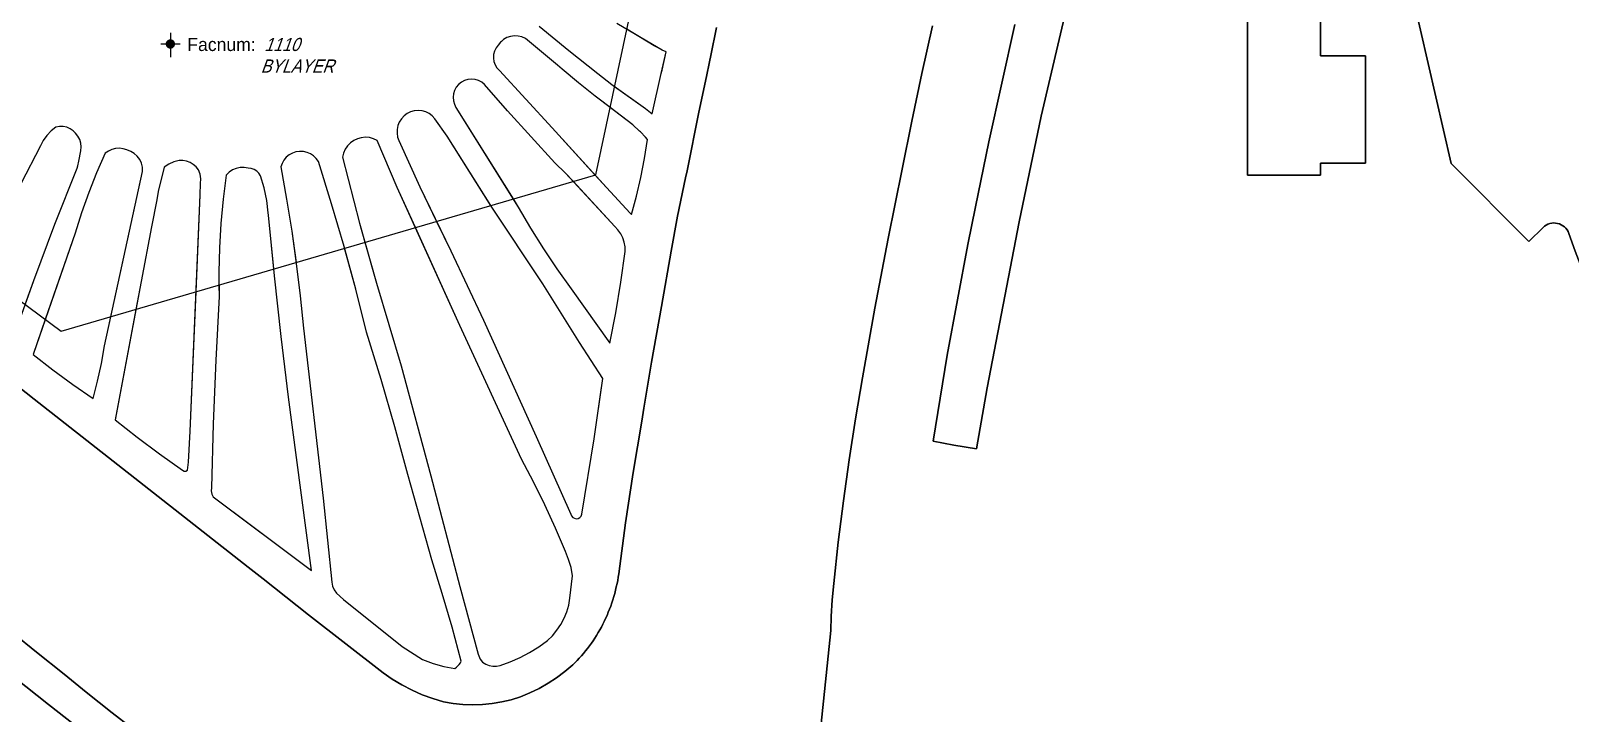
# Model space of a CAD drawing. Header units: inches. Extents: x 1273557 to 1282364, y 239587 to 246310.
# Drawn here: x 1277586.6 to 1278078.4, y 240312.3 to 240530.3 of the extents above; entities that cross this region are included whole.
import ezdxf
from ezdxf.enums import TextEntityAlignment as Align

# ---------------------------------------------------------------- set-up
doc = ezdxf.new("R2010")
doc.units = ezdxf.units.IN
doc.header["$MEASUREMENT"] = 0
for name, color, linetype in [('GRASS', 3, 'Continuous'), ('PATH', 253, 'Continuous'), ('PATH-ISLAND', 252, 'Continuous'), ('PRKG-DATA', 255, 'Continuous'), ('PRKG-UW', 6, 'Continuous'), ('PRKG-UW-UG', 30, 'Continuous'), ('STREET-NONUW', 4, 'Continuous'), ('STREET-UW', 50, 'Continuous')]:
    doc.layers.add(name, color=color, linetype=linetype)
doc.styles.add('SS_LITE', font='FRABK.TTF', dxfattribs={"height": 16})

# ---------------------------------------------------------------- blocks, each defined once
blk = doc.blocks.new('*U8')
for p, q in [((-3.08, 0), (3.08, 0)), ((0, 3.55), (0, -4.2))]:
    blk.add_line(p, q)
at = {"const_width": 1.5}
blk.add_lwpolyline([(-0.75, 0, 1), (0.75, 0, 1)], format="xyb", close=True, dxfattribs=at)
at = {"layer": 'PRKG-DATA', "color": 1, "style": 'SS_LITE'}
blk.add_text('Facnum:', height=4.2, dxfattribs=at).set_placement((27.26, -2.25), align=Align.RIGHT)
at = {"layer": 'PRKG-DATA', "color": 7, "style": 'SS_LITE', "oblique": 20, "width": 0.9, "flags": 8}
for tag, p in [('FACNUM', (29.98, -2.25)), ('OBJECT', (28.84, -9.16))]:
    blk.add_attdef(tag, p, '', height=4.2, dxfattribs=at)

msp = doc.modelspace()

# ---------------------------------------------------------------- linework, layer by layer
at = {"layer": 'GRASS'}
for points in [[(1277768.61, 240508.19), (1277766.89, 240509.45), (1277761.53, 240513.66), (1277756.31, 240518.05), (1277754.88, 240519.31), (1277744.63, 240527.84), (1277743.5, 240528.35), (1277742.3, 240528.64), (1277741.07, 240528.69), (1277739.84, 240528.52), (1277738.67, 240528.11), (1277737.6, 240527.5), (1277736.66, 240526.7), (1277735.89, 240525.73), (1277735.21, 240524.83), (1277734.72, 240523.8), (1277734.44, 240522.71), (1277734.38, 240521.57), (1277734.54, 240520.45), (1277734.93, 240519.39), (1277735.51, 240518.42), (1277736.28, 240517.58), (1277753.1, 240499.28), (1277770.5, 240480.19), (1277778.07, 240472.01), (1277778.5, 240471.58), (1277780.13, 240477.5), (1277781.52, 240483.47), (1277782.69, 240489.5), (1277783.63, 240495.56), (1277782.91, 240496.31), (1277782.91, 240496.3), (1277781.31, 240497.99), (1277781.03, 240498.25), (1277778.86, 240500.26)], [(1277746.21, 240467.25), (1277750.34, 240460.67), (1277754.66, 240454.2), (1277759.17, 240447.87), (1277771.53, 240430.52), (1277773.43, 240440.23), (1277775.09, 240449.99), (1277776.51, 240459.79), (1277776.45, 240461.28), (1277776.17, 240462.74), (1277775.7, 240464.15), (1277775.03, 240465.48), (1277774.17, 240466.7), (1277773.16, 240467.79), (1277757.42, 240484.83), (1277753.99, 240488.16), (1277738.84, 240504.75), (1277731.52, 240513.16), (1277730.63, 240513.88), (1277729.62, 240514.42), (1277728.52, 240514.75), (1277727.38, 240514.86), (1277726.24, 240514.75), (1277725.14, 240514.43), (1277724.13, 240513.89), (1277723.24, 240513.17), (1277722.51, 240512.29), (1277721.96, 240511.28), (1277721.61, 240510.19), (1277721.49, 240509.05), (1277721.58, 240507.91), (1277721.9, 240506.81), (1277722.42, 240505.79), (1277742.29, 240473.96)], [(1277731.17, 240437.81), (1277748.08, 240400.72), (1277759.12, 240375.88), (1277759.33, 240375.31), (1277759.71, 240374.84), (1277760.24, 240374.53), (1277760.84, 240374.42), (1277761.44, 240374.52), (1277761.97, 240374.81), (1277762.37, 240375.27), (1277762.59, 240375.84), (1277766.59, 240399.95), (1277769.29, 240419.25), (1277761.92, 240430.7), (1277750.14, 240449.5), (1277733.64, 240474.27), (1277719.57, 240496.62), (1277715.7, 240502.22), (1277714.86, 240503.12), (1277713.86, 240503.85), (1277712.75, 240504.39), (1277711.57, 240504.72), (1277710.34, 240504.82), (1277709.11, 240504.71), (1277707.92, 240504.38), (1277706.82, 240503.83), (1277705.83, 240503.1), (1277704.99, 240502.2), (1277704.32, 240501.16), (1277703.86, 240500.02), (1277703.61, 240498.81), (1277703.58, 240497.58), (1277703.77, 240496.36), (1277704.18, 240495.2), (1277710.91, 240480.4), (1277720.73, 240460.03)], [(1277703.63, 240480.23), (1277697.26, 240495.28), (1277696.07, 240495.83), (1277694.8, 240496.16), (1277693.49, 240496.27), (1277692.18, 240496.14), (1277690.92, 240495.79), (1277689.74, 240495.22), (1277688.67, 240494.46), (1277687.75, 240493.52), (1277687.01, 240492.44), (1277686.47, 240491.24), (1277686.15, 240489.97), (1277691.6, 240468.81), (1277697.05, 240449.72), (1277704.91, 240423.27), (1277714.35, 240388.1), (1277723.7, 240352.76), (1277729.49, 240331.15), (1277730.12, 240329.48), (1277730.94, 240328.62), (1277731.92, 240327.94), (1277733.02, 240327.48), (1277734.19, 240327.25), (1277735.38, 240327.26), (1277736.54, 240327.52), (1277739.77, 240328.67), (1277742.91, 240330.05), (1277745.95, 240331.64), (1277748.87, 240333.45), (1277751.65, 240335.45), (1277753.25, 240337.02), (1277754.68, 240338.75), (1277755.92, 240340.61), (1277756.97, 240342.6), (1277757.81, 240344.68), (1277758.43, 240346.83), (1277758.82, 240349.04), (1277759.69, 240356.2), (1277759.16, 240358.84), (1277758.39, 240361.42), (1277757.38, 240363.91), (1277754.19, 240371.43), (1277750.79, 240378.87), (1277747.19, 240386.21), (1277743.39, 240393.44), (1277723.66, 240436.18)], [(1277587.37, 240426.86), (1277593.6, 240422.01), (1277599.98, 240417.34), (1277606.48, 240412.85), (1277607.94, 240418.39), (1277609.17, 240423.99), (1277610.18, 240429.63), (1277622.25, 240485.31), (1277622.29, 240486.69), (1277621.96, 240487.96), (1277621.39, 240489.15), (1277620.61, 240490.21), (1277619.64, 240491.1), (1277618.51, 240491.78), (1277617.28, 240492.24), (1277616.12, 240492.61), (1277614.91, 240492.76), (1277613.69, 240492.69), (1277612.51, 240492.39), (1277611.4, 240491.88), (1277610.4, 240491.18), (1277607.62, 240484.95), (1277605.09, 240478.61), (1277602.8, 240472.18), (1277600.76, 240465.67)], [(1277690.38, 240447.72), (1277686.65, 240461.39), (1277682.68, 240474.99), (1277678.47, 240488.52), (1277677.78, 240489.5), (1277676.93, 240490.33), (1277675.93, 240491), (1277674.83, 240491.47), (1277673.67, 240491.74), (1277672.47, 240491.79), (1277671.29, 240491.62), (1277670.16, 240491.24), (1277669.11, 240490.65), (1277668.19, 240489.89), (1277667.42, 240488.97), (1277666.84, 240487.93), (1277666.45, 240486.8), (1277668.31, 240476.56), (1277669.96, 240466.29), (1277671.41, 240455.99), (1277672.66, 240445.66), (1277673.69, 240435.31), (1277679.97, 240381), (1277682.77, 240354.11), (1277682.99, 240352.82), (1277683.5, 240351.63), (1277684.29, 240350.59), (1277686.47, 240348.59), (1277705.24, 240333.61), (1277711.75, 240329.38), (1277715.1, 240328.16), (1277718.54, 240327.23), (1277722.04, 240326.58), (1277722.56, 240326.95), (1277723.03, 240327.38), (1277723.46, 240327.85), (1277723.84, 240328.36), (1277724.12, 240328.84), (1277721.18, 240339.7), (1277718.03, 240350.5), (1277714.66, 240361.24), (1277707, 240388.55), (1277702.86, 240403.76), (1277698.48, 240418.91), (1277693.87, 240433.99)], [(1277621.81, 240450.15), (1277613.53, 240406.01), (1277620.57, 240400.46), (1277627.75, 240395.09), (1277635.08, 240389.92), (1277635.56, 240389.6), (1277636.14, 240389.58), (1277636.64, 240389.87), (1277636.95, 240392.51), (1277637.51, 240402.41), (1277640.72, 240477.91), (1277640.84, 240481.55), (1277640.89, 240483.04), (1277640.65, 240484.51), (1277640.13, 240485.91), (1277639.38, 240486.83), (1277638.48, 240487.61), (1277637.46, 240488.22), (1277636.35, 240488.65), (1277635.18, 240488.87), (1277633.99, 240488.89), (1277632.29, 240488.42), (1277630.69, 240487.7), (1277629.23, 240486.72), (1277627.32, 240478.99), (1277626.86, 240476.34), (1277625.12, 240467.69)], [(1277646.72, 240445.41), (1277645.68, 240425.05), (1277644.87, 240404.67), (1277644.27, 240384.29), (1277644.18, 240383.29), (1277644.38, 240382.3), (1277644.86, 240381.41), (1277676.3, 240357.87), (1277671.47, 240393.93), (1277668.95, 240413.26), (1277666.61, 240432.62), (1277664.48, 240452), (1277662.53, 240471.4), (1277662.46, 240472.09), (1277661.97, 240476.11), (1277661.15, 240480.08), (1277660.01, 240483.97), (1277659.48, 240484.81), (1277658.78, 240485.5), (1277657.94, 240486.03), (1277657, 240486.35), (1277656.02, 240486.45), (1277654.74, 240486.66), (1277653.45, 240486.63), (1277652.18, 240486.35), (1277650.99, 240485.83), (1277649.92, 240485.1), (1277649.01, 240484.18), (1277648.06, 240476.46), (1277647.35, 240468.72), (1277646.89, 240460.96), (1277646.68, 240453.18)]]:
    msp.add_lwpolyline(points, close=True, dxfattribs=at)
for points in [[(1277749.02, 240531.83), (1277758.43, 240524.03), (1277767.76, 240516.67), (1277767.76, 240516.67), (1277767.76, 240516.67), (1277772.24, 240513.13), (1277782.91, 240505.52), (1277784.54, 240504.24), (1277785.06, 240503.82), (1277788, 240516.62), (1277788, 240516.62), (1277788, 240516.62), (1277789.6, 240523.58), (1277788.26, 240524.16), (1277788.26, 240524.16), (1277786.96, 240524.84), (1277773.84, 240532.67)], [(1277581.06, 240432.36), (1277587.54, 240450.47), (1277594.31, 240468.48), (1277601.39, 240486.37), (1277601.59, 240487.15), (1277601.99, 240488.65), (1277602.62, 240491.97), (1277602.71, 240493.18), (1277602.57, 240494.39), (1277602.22, 240495.55), (1277601.66, 240496.62), (1277600.91, 240497.58), (1277600.08, 240498.38), (1277599.12, 240499.02), (1277598.06, 240499.46), (1277596.93, 240499.7), (1277595.78, 240499.72), (1277594.64, 240499.53), (1277593.08, 240498.32), (1277591.71, 240496.9), (1277590.56, 240495.29), (1277589.67, 240493.54), (1277583.45, 240481.46)], [(1277613.76, 240298.23), (1277592.27, 240315), (1277559.51, 240340.96)]]:
    msp.add_lwpolyline(points, dxfattribs=at)
at = {"layer": 'PATH'}
for points in [[(1277900.94, 240532.32), (1277892.59, 240494.82), (1277888.36, 240474.02), (1277885.96, 240461.99), (1277879.36, 240426.71), (1277874.9, 240399.18), (1277881.45, 240397.93), (1277888.73, 240396.73), (1277892.14, 240416.19), (1277902.34, 240469.27), (1277909.34, 240503.02), (1277926.59, 240576.58)], [(1277975.24, 240550.42), (1277975.24, 240484.17), (1277998.64, 240484.17), (1277998.64, 240488.01), (1278012.94, 240488.01), (1278012.94, 240522.3), (1277998.64, 240522.3), (1277998.64, 240550.42)], [(1277551.89, 240440.86), (1277587.66, 240412.58), (1277622.8, 240385.03), (1277656.08, 240358.9), (1277660.79, 240355.21), (1277675.29, 240343.69), (1277699.11, 240325.18), (1277702.08, 240323.14), (1277705.17, 240321.29), (1277708.37, 240319.63), (1277711.66, 240318.16), (1277715.03, 240316.91), (1277718.48, 240315.86), (1277721.55, 240315.35), (1277724.64, 240315.04), (1277727.75, 240314.94), (1277730.86, 240315.04), (1277733.96, 240315.34), (1277737.03, 240315.86), (1277740.06, 240316.57), (1277743.03, 240317.48), (1277746.05, 240318.74), (1277748.98, 240320.19), (1277751.82, 240321.81), (1277754.55, 240323.61), (1277757.17, 240325.58), (1277759.73, 240327.76), (1277760.39, 240328.41), (1277761.11, 240329.13), (1277761.81, 240329.86), (1277762.5, 240330.62), (1277763.16, 240331.38), (1277763.81, 240332.16), (1277764.45, 240332.96), (1277765.07, 240333.77), (1277765.66, 240334.59), (1277766.24, 240335.43), (1277766.81, 240336.27), (1277767.35, 240337.13), (1277767.88, 240338.01), (1277768.38, 240338.89), (1277768.87, 240339.78), (1277769.33, 240340.69), (1277769.78, 240341.6), (1277770.23, 240342.56), (1277770.67, 240343.53), (1277771.08, 240344.51), (1277771.47, 240345.5), (1277771.85, 240346.5), (1277772.2, 240347.5), (1277772.53, 240348.51), (1277772.84, 240349.53), (1277773.13, 240350.55), (1277773.4, 240351.58), (1277773.64, 240352.62), (1277773.87, 240353.66), (1277774.07, 240354.7), (1277774.25, 240355.75), (1277774.41, 240356.8), (1277776.54, 240373.06), (1277779, 240389.22), (1277781.78, 240405.54), (1277782.47, 240409.7), (1277784.89, 240424.38), (1277788.05, 240442.23), (1277791.21, 240459.85), (1277793.18, 240471.05), (1277795.77, 240483.33), (1277796.24, 240485.56), (1277800, 240504.3), (1277802.4, 240515.67), (1277803.39, 240520.34), (1277803.82, 240522.38), (1277805.67, 240531.32)], [(1277559.51, 240340.96), (1277592.27, 240315), (1277613.76, 240298.23)], [(1277624.73, 240302.97), (1277612.61, 240312.43), (1277604.25, 240318.96), (1277597.25, 240324.7), (1277588.37, 240331.75), (1277581.05, 240337.76)]]:
    msp.add_lwpolyline(points, dxfattribs=at)
at = {"layer": 'PATH-ISLAND'}
for points in [[(1277768.61, 240508.19), (1277766.89, 240509.45), (1277761.53, 240513.66), (1277756.31, 240518.05), (1277754.88, 240519.31), (1277744.63, 240527.84), (1277743.5, 240528.35), (1277742.3, 240528.64), (1277741.07, 240528.69), (1277739.84, 240528.52), (1277738.67, 240528.11), (1277737.6, 240527.5), (1277736.92, 240526.92), (1277736.66, 240526.7), (1277735.89, 240525.73), (1277735.21, 240524.83), (1277734.72, 240523.8), (1277734.44, 240522.71), (1277734.38, 240521.57), (1277734.54, 240520.45), (1277734.93, 240519.39), (1277735.51, 240518.42), (1277736.28, 240517.58), (1277753.1, 240499.28), (1277766.8, 240484.24), (1277770.5, 240480.19), (1277778.07, 240472.01), (1277778.5, 240471.58), (1277780.13, 240477.5), (1277781.52, 240483.47), (1277782.16, 240486.77), (1277782.69, 240489.5), (1277783.63, 240495.56), (1277782.91, 240496.31), (1277782.91, 240496.3), (1277781.31, 240497.99), (1277781.03, 240498.25), (1277778.86, 240500.26), (1277771.65, 240505.84)], [(1277759.84, 240482.21), (1277757.42, 240484.83), (1277753.99, 240488.16), (1277738.84, 240504.75), (1277731.52, 240513.16), (1277730.63, 240513.88), (1277729.62, 240514.42), (1277728.52, 240514.75), (1277727.38, 240514.86), (1277726.24, 240514.75), (1277725.14, 240514.43), (1277724.13, 240513.89), (1277723.24, 240513.17), (1277722.51, 240512.29), (1277721.96, 240511.28), (1277721.61, 240510.19), (1277721.49, 240509.05), (1277721.58, 240507.91), (1277721.9, 240506.81), (1277722.42, 240505.79), (1277740.65, 240476.58), (1277742.29, 240473.96), (1277746.21, 240467.25), (1277750.34, 240460.67), (1277754.66, 240454.2), (1277759.17, 240447.87), (1277771.53, 240430.52), (1277773.43, 240440.23), (1277775.09, 240449.99), (1277776.51, 240459.79), (1277776.45, 240461.28), (1277776.17, 240462.74), (1277775.7, 240464.15), (1277775.03, 240465.48), (1277774.17, 240466.7), (1277773.16, 240467.79)], [(1277733.64, 240474.27), (1277733.5, 240474.49), (1277719.57, 240496.62), (1277715.7, 240502.22), (1277714.86, 240503.12), (1277713.86, 240503.85), (1277712.75, 240504.39), (1277711.57, 240504.72), (1277710.34, 240504.82), (1277709.11, 240504.71), (1277707.92, 240504.38), (1277706.82, 240503.83), (1277705.83, 240503.1), (1277704.99, 240502.2), (1277704.32, 240501.16), (1277703.86, 240500.02), (1277703.61, 240498.81), (1277703.58, 240497.58), (1277703.77, 240496.36), (1277704.18, 240495.2), (1277710.91, 240480.4), (1277716.2, 240469.42), (1277720.73, 240460.03), (1277731.17, 240437.81), (1277748.08, 240400.72), (1277759.12, 240375.88), (1277759.33, 240375.31), (1277759.71, 240374.84), (1277760.24, 240374.53), (1277760.84, 240374.42), (1277761.44, 240374.52), (1277761.97, 240374.81), (1277762.37, 240375.27), (1277762.59, 240375.84), (1277766.59, 240399.95), (1277768.57, 240414.11), (1277769.29, 240419.25), (1277761.92, 240430.7), (1277750.14, 240449.5)], [(1277704.91, 240423.27), (1277714.35, 240388.1), (1277723.7, 240352.76), (1277729.49, 240331.15), (1277730.12, 240329.48), (1277730.94, 240328.62), (1277731.92, 240327.94), (1277733.02, 240327.48), (1277734.19, 240327.25), (1277735.38, 240327.26), (1277736.54, 240327.52), (1277739.77, 240328.67), (1277742.91, 240330.05), (1277745.95, 240331.64), (1277748.87, 240333.45), (1277751.65, 240335.45), (1277753.25, 240337.02), (1277754.68, 240338.75), (1277755.92, 240340.61), (1277756.97, 240342.6), (1277757.81, 240344.68), (1277758.43, 240346.83), (1277758.82, 240349.04), (1277759.69, 240356.2), (1277759.16, 240358.84), (1277758.39, 240361.42), (1277757.38, 240363.91), (1277754.19, 240371.43), (1277750.79, 240378.87), (1277747.19, 240386.21), (1277743.39, 240393.44), (1277723.66, 240436.18), (1277709.45, 240467.44), (1277703.63, 240480.23), (1277697.26, 240495.28), (1277696.07, 240495.83), (1277694.8, 240496.16), (1277693.49, 240496.27), (1277692.18, 240496.14), (1277690.92, 240495.79), (1277689.74, 240495.22), (1277688.67, 240494.46), (1277687.75, 240493.52), (1277687.55, 240493.22), (1277687.01, 240492.44), (1277686.47, 240491.24), (1277686.15, 240489.97), (1277691.6, 240468.81), (1277693.34, 240462.72), (1277697.05, 240449.72)], [(1277591.23, 240438.06), (1277587.37, 240426.86), (1277593.6, 240422.01), (1277599.98, 240417.34), (1277606.48, 240412.85), (1277607.94, 240418.39), (1277609.17, 240423.99), (1277610.18, 240429.63), (1277612.2, 240438.94), (1277622.25, 240485.31), (1277622.29, 240486.69), (1277621.96, 240487.96), (1277621.39, 240489.15), (1277620.61, 240490.21), (1277619.64, 240491.1), (1277619.35, 240491.28), (1277618.51, 240491.78), (1277617.28, 240492.24), (1277616.12, 240492.61), (1277614.91, 240492.76), (1277613.69, 240492.69), (1277612.51, 240492.39), (1277611.4, 240491.88), (1277610.4, 240491.18), (1277607.62, 240484.95), (1277605.09, 240478.61), (1277602.8, 240472.18), (1277600.76, 240465.67)], [(1277690.38, 240447.72), (1277686.81, 240460.8), (1277686.65, 240461.39), (1277682.68, 240474.99), (1277678.47, 240488.52), (1277677.78, 240489.5), (1277676.93, 240490.33), (1277675.93, 240491), (1277674.83, 240491.47), (1277673.67, 240491.74), (1277672.47, 240491.79), (1277671.29, 240491.62), (1277670.16, 240491.24), (1277669.11, 240490.65), (1277668.19, 240489.89), (1277667.42, 240488.97), (1277666.84, 240487.93), (1277666.45, 240486.8), (1277668.31, 240476.56), (1277669.96, 240466.29), (1277671.37, 240456.28), (1277671.41, 240455.99), (1277672.66, 240445.66), (1277673.69, 240435.31), (1277679.97, 240381), (1277682.77, 240354.11), (1277682.99, 240352.82), (1277683.5, 240351.63), (1277684.29, 240350.59), (1277686.47, 240348.59), (1277705.24, 240333.61), (1277711.75, 240329.38), (1277715.1, 240328.16), (1277718.54, 240327.23), (1277722.04, 240326.58), (1277722.56, 240326.95), (1277723.03, 240327.38), (1277723.46, 240327.85), (1277723.84, 240328.36), (1277724.12, 240328.84), (1277721.18, 240339.7), (1277718.03, 240350.5), (1277714.66, 240361.24), (1277707, 240388.55), (1277702.86, 240403.76), (1277698.48, 240418.91), (1277693.87, 240433.99)], [(1277621.81, 240450.15), (1277620.14, 240441.27), (1277613.53, 240406.01), (1277620.57, 240400.46), (1277627.75, 240395.09), (1277635.08, 240389.92), (1277635.56, 240389.6), (1277636.14, 240389.58), (1277636.64, 240389.87), (1277636.95, 240392.51), (1277637.51, 240402.41), (1277639.4, 240446.91), (1277640.72, 240477.91), (1277640.84, 240481.55), (1277640.89, 240483.04), (1277640.65, 240484.51), (1277640.13, 240485.91), (1277639.38, 240486.83), (1277638.48, 240487.61), (1277637.46, 240488.22), (1277636.35, 240488.65), (1277635.18, 240488.87), (1277633.99, 240488.89), (1277632.29, 240488.42), (1277630.69, 240487.7), (1277629.23, 240486.72), (1277627.32, 240478.99), (1277626.86, 240476.34), (1277625.12, 240467.69)], [(1277664.48, 240452), (1277664.26, 240454.2), (1277662.53, 240471.4), (1277662.46, 240472.09), (1277661.97, 240476.11), (1277661.15, 240480.08), (1277660.01, 240483.97), (1277659.48, 240484.81), (1277658.78, 240485.5), (1277657.94, 240486.03), (1277657, 240486.35), (1277656.02, 240486.45), (1277654.74, 240486.66), (1277653.45, 240486.63), (1277652.18, 240486.35), (1277650.99, 240485.83), (1277649.92, 240485.1), (1277649.01, 240484.18), (1277648.06, 240476.46), (1277647.35, 240468.72), (1277646.89, 240460.96), (1277646.68, 240453.18), (1277646.7, 240449.05), (1277646.72, 240445.41), (1277645.68, 240425.05), (1277644.87, 240404.67), (1277644.27, 240384.29), (1277644.18, 240383.29), (1277644.38, 240382.3), (1277644.86, 240381.41), (1277657.53, 240371.92), (1277676.3, 240357.87), (1277671.47, 240393.93), (1277668.95, 240413.26), (1277666.61, 240432.62)]]:
    msp.add_lwpolyline(points, close=True, dxfattribs=at)
for points in [[(1277749.02, 240531.83), (1277758.43, 240524.03), (1277767.76, 240516.67), (1277772.24, 240513.13), (1277773.08, 240512.53), (1277782.91, 240505.52), (1277784.54, 240504.24), (1277785.06, 240503.82), (1277788, 240516.62), (1277788.25, 240517.71), (1277789.6, 240523.58), (1277788.27, 240524.15), (1277786.96, 240524.84), (1277785.77, 240525.54), (1277776.98, 240530.8)], [(1277584.81, 240442.83), (1277587.54, 240450.47), (1277594.31, 240468.48), (1277601.39, 240486.37), (1277601.59, 240487.15), (1277601.99, 240488.65), (1277602.62, 240491.97), (1277602.71, 240493.18), (1277602.57, 240494.39), (1277602.22, 240495.55), (1277601.66, 240496.62), (1277600.91, 240497.58), (1277600.08, 240498.38), (1277599.12, 240499.02), (1277598.06, 240499.46), (1277596.93, 240499.7), (1277595.78, 240499.72), (1277594.64, 240499.53), (1277593.08, 240498.32), (1277591.71, 240496.9), (1277590.56, 240495.29), (1277589.67, 240493.54), (1277583.45, 240481.46)]]:
    msp.add_lwpolyline(points, dxfattribs=at)
at = {"layer": 'PRKG-UW'}
msp.add_lwpolyline([(1278196.85, 240323.57, -0.182638), (1278077.92, 240465.56, 0.551695), (1278069.68, 240467.46), (1278065.16, 240462.97), (1278040.38, 240487.94), (1278023.15, 240562.6), (1278016.11, 240567, -0.100499), (1278019.77, 240781.26), (1278050.48, 240774.44, 0.411618), (1278056.43, 240778.2, -0.050464), (1278089, 240873.88, 0.394506)], format="xyb", dxfattribs=at)
for points in [[(1277926.59, 240576.58), (1277909.34, 240503.02), (1277902.34, 240469.27), (1277892.14, 240416.19), (1277888.73, 240396.73), (1277881.45, 240397.93), (1277874.9, 240399.18), (1277879.36, 240426.71), (1277885.96, 240461.99), (1277888.36, 240474.02), (1277892.59, 240494.82), (1277900.94, 240532.32)], [(1277998.64, 240550.42), (1277998.64, 240522.3), (1278012.94, 240522.3), (1278012.94, 240488.01), (1277998.64, 240488.01), (1277998.64, 240484.17), (1277975.24, 240484.17), (1277975.24, 240550.42)], [(1277874.69, 240531.85), (1277871.25, 240516.64), (1277868.01, 240501.39), (1277864.96, 240486.1), (1277860.45, 240463.93), (1277856.22, 240441.7), (1277852.25, 240419.42), (1277850.01, 240406.35), (1277847.98, 240393.24), (1277846.16, 240380.1), (1277844.55, 240366.93), (1277843.14, 240353.74), (1277842.57, 240348.44), (1277842.25, 240343.13), (1277842.18, 240338.73), (1277838.14, 240299.68)]]:
    msp.add_lwpolyline(points, dxfattribs=at)
at = {"layer": 'PRKG-UW-UG'}
msp.add_lwpolyline([(1277508.43, 240560.73), (1277465.19, 240502.2), (1277406.68, 240373.86), (1277422.05, 240361.83), (1277479.4, 240491.87), (1277485.83, 240500.57), (1277490.91, 240496.8), (1277510.56, 240523.29), (1277519.31, 240520.93), (1277524.08, 240504.67), (1277524.8, 240504.88), (1277531.36, 240482.48), (1277596.32, 240434.29), (1277767.05, 240484.32), (1277807.58, 240674.04), (1277767.06, 240811.68), (1277461.16, 240722.05)], close=True, dxfattribs=at)
at = {"layer": 'STREET-NONUW'}
for points in [[(1277805.67, 240531.32), (1277803.82, 240522.38), (1277803.39, 240520.34), (1277802.4, 240515.67), (1277800, 240504.3), (1277796.24, 240485.56), (1277795.77, 240483.33), (1277793.18, 240471.05), (1277791.21, 240459.85), (1277788.05, 240442.23), (1277784.89, 240424.38), (1277782.47, 240409.7), (1277781.78, 240405.54), (1277779, 240389.22), (1277776.54, 240373.06), (1277774.41, 240356.8), (1277774.25, 240355.75), (1277774.07, 240354.7), (1277773.87, 240353.66), (1277773.64, 240352.62), (1277773.4, 240351.58), (1277773.13, 240350.55), (1277772.84, 240349.53), (1277772.53, 240348.51), (1277772.2, 240347.5), (1277771.85, 240346.5), (1277771.47, 240345.5), (1277771.08, 240344.51), (1277770.67, 240343.53), (1277770.23, 240342.56), (1277769.78, 240341.6), (1277769.33, 240340.69), (1277768.87, 240339.78), (1277768.38, 240338.89), (1277767.88, 240338.01), (1277767.35, 240337.13), (1277766.81, 240336.27), (1277766.24, 240335.43), (1277765.66, 240334.59), (1277765.07, 240333.77), (1277764.45, 240332.96), (1277763.81, 240332.16), (1277763.16, 240331.38), (1277762.5, 240330.62), (1277761.81, 240329.86), (1277761.11, 240329.13), (1277760.39, 240328.41), (1277759.73, 240327.76), (1277757.17, 240325.58), (1277754.55, 240323.61), (1277751.82, 240321.81), (1277748.98, 240320.19), (1277746.05, 240318.74), (1277743.03, 240317.48), (1277740.06, 240316.57), (1277737.03, 240315.86), (1277733.96, 240315.34), (1277730.86, 240315.04), (1277727.75, 240314.94), (1277724.64, 240315.04), (1277721.55, 240315.35), (1277718.48, 240315.86), (1277715.03, 240316.91), (1277711.66, 240318.16), (1277708.37, 240319.63), (1277705.17, 240321.29), (1277702.08, 240323.14), (1277699.11, 240325.18), (1277675.29, 240343.69), (1277660.79, 240355.21), (1277656.08, 240358.9), (1277622.8, 240385.03), (1277587.66, 240412.58), (1277551.89, 240440.86)], [(1277838.14, 240299.68), (1277842.18, 240338.73), (1277842.25, 240343.13), (1277842.57, 240348.44), (1277843.14, 240353.74), (1277844.55, 240366.93), (1277846.16, 240380.1), (1277847.98, 240393.24), (1277850.01, 240406.35), (1277852.25, 240419.42), (1277856.22, 240441.7), (1277860.45, 240463.93), (1277864.96, 240486.1), (1277868.01, 240501.39), (1277871.25, 240516.64), (1277874.69, 240531.85)], [(1277581.05, 240337.76), (1277588.37, 240331.75), (1277597.25, 240324.7), (1277604.25, 240318.96), (1277612.61, 240312.43), (1277624.73, 240302.97)]]:
    msp.add_lwpolyline(points, dxfattribs=at)
at = {"layer": 'STREET-UW'}
msp.add_lwpolyline([(1278089, 240873.88, 0.050464), (1278056.43, 240778.2, -0.411618), (1278050.48, 240774.44), (1278019.77, 240781.26, 0.100499), (1278016.11, 240567), (1278023.15, 240562.6), (1278040.38, 240487.94), (1278065.16, 240462.97), (1278069.68, 240467.46, -0.551695), (1278077.92, 240465.56, 0.182638), (1278196.85, 240323.57, -0.277123)], format="xyb", dxfattribs=at)

# ---------------------------------------------------------------- block references
at = {"layer": 'PRKG-DATA'}
ref = msp.add_blockref('*U8', (1277631.18, 240526.09), dxfattribs=at)
ref.add_attrib('FACNUM', '1110', (1277661.16, 240523.84), dxfattribs={"color": 7, "height": 4.2, "style": 'SS_LITE', "oblique": 20, "width": 0.9})
ref.add_attrib('OBJECT', 'BYLAYER', (1277660.02, 240516.94), dxfattribs={"color": 7, "height": 4.2, "style": 'SS_LITE', "oblique": 20, "width": 0.9})

doc.saveas('drawing.dxf')
